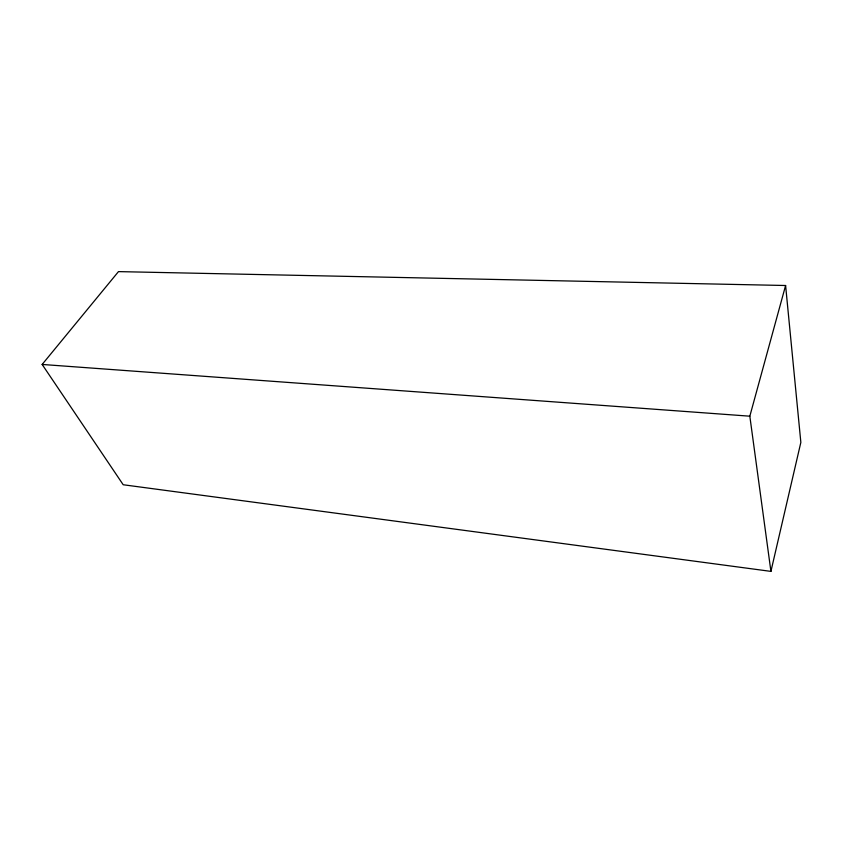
<?xml version="1.0" encoding="UTF-8"?>
<svg xmlns="http://www.w3.org/2000/svg" width="843" height="843" viewBox="0 0 843 843"><rect width="100%" height="100%" fill="white"/><g stroke="black" fill="none" stroke-linecap="round" stroke-linejoin="round"><path stroke-width="1.26" d="M770.923 571.385L800.85 442.385L785.602 285.503L118.473 271.615L42.15 364.45L123.204 484.746L770.923 571.385L749.827 416.189L785.602 285.503M42.15 364.45L749.827 416.189"/></g></svg>
